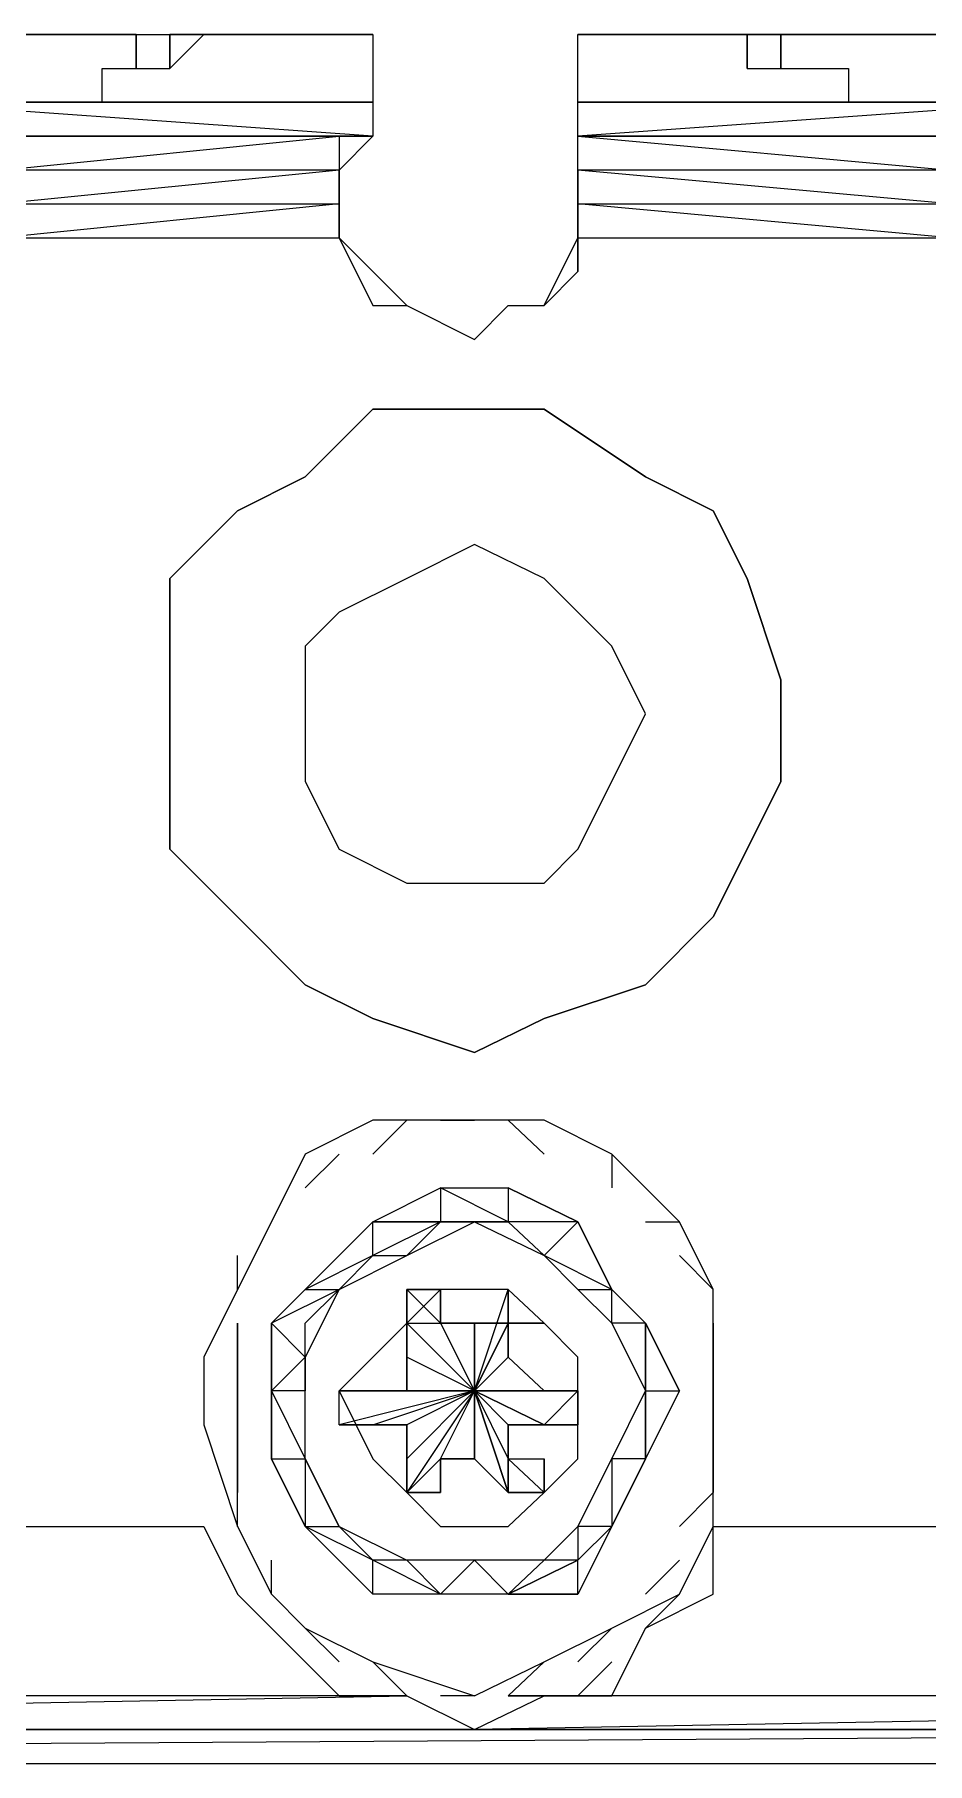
# Model space of a CAD drawing. Extents: x 0 to 75, y 0 to 130.
# Drawn here: x 44.04 to 56.15, y 106.57 to 130 of the extents above; entities that cross this region are included whole.
import ezdxf

# ---------------------------------------------------------------- set-up
doc = ezdxf.new("R2010")
doc.units = 0

# ---------------------------------------------------------------- blocks, each defined once
blk = doc.blocks.new('ezc100-1')
at = {"extrusion": (0, -2e-16, -1)}
for p, q in [((-23709.067, 27764.329), (-23712.279, 27764.329)), ((-23712.279, 27764.329), (-23709.067, 27764.329)), ((-23709.067, 27764.329), (-23708.608, 27764.329)), ((-23709.067, 27763.87), (-23709.067, 27764.329)), ((-23709.067, 27764.329), (-23709.067, 27763.87)), ((-23709.067, 27764.329), (-23709.067, 27763.87)), ((-23709.067, 27763.87), (-23709.067, 27764.329)), ((-23709.067, 27763.87), (-23709.067, 27764.329)), ((-23709.067, 27764.329), (-23709.067, 27763.87)), ((-23709.067, 27764.329), (-23709.067, 27763.87)), ((-23709.067, 27763.87), (-23709.067, 27764.329)), ((-23709.067, 27764.329), (-23708.608, 27764.329)), ((-23708.608, 27763.87), (-23708.149, 27764.329)), ((-23708.608, 27764.329), (-23708.608, 27763.87)), ((-23708.608, 27763.87), (-23708.608, 27764.329)), ((-23705.856, 27764.329), (-23708.608, 27764.329)), ((-23708.608, 27764.329), (-23705.856, 27764.329)), ((-23708.608, 27764.329), (-23708.608, 27763.87)), ((-23708.608, 27763.87), (-23708.608, 27764.329)), ((-23708.608, 27764.329), (-23708.608, 27764.329)), ((-23708.149, 27764.329), (-23705.856, 27764.329)), ((-23705.856, 27764.329), (-23705.856, 27763.411)), ((-23705.856, 27764.329), (-23705.856, 27763.411)), ((-23703.076, 27763.411), (-23703.076, 27764.329)), ((-23703.076, 27763.411), (-23703.076, 27764.329)), ((-23703.076, 27764.329), (-23700.782, 27764.329)), ((-23700.782, 27764.329), (-23703.076, 27764.329)), ((-23703.076, 27764.329), (-23700.782, 27764.329)), ((-23700.782, 27764.329), (-23700.782, 27763.87)), ((-23700.782, 27763.87), (-23700.782, 27764.329)), ((-23700.782, 27764.329), (-23700.323, 27764.329)), ((-23700.323, 27764.329), (-23700.782, 27764.329)), ((-23700.782, 27764.329), (-23700.782, 27763.87)), ((-23692.524, 27764.329), (-23700.323, 27764.329)), ((-23700.323, 27764.329), (-23692.524, 27764.329)), ((-23700.323, 27764.329), (-23700.323, 27763.87)), ((-23700.323, 27763.87), (-23700.323, 27764.329)), ((-23700.323, 27763.87), (-23700.323, 27764.329)), ((-23700.323, 27763.87), (-23700.323, 27764.329)), ((-23700.323, 27764.329), (-23700.323, 27763.87)), ((-23700.323, 27763.87), (-23700.323, 27764.329)), ((-23700.323, 27764.329), (-23700.323, 27763.87)), ((-23709.526, 27763.411), (-23709.526, 27763.87)), ((-23709.526, 27763.87), (-23709.067, 27763.87)), ((-23709.067, 27763.87), (-23708.608, 27763.87)), ((-23700.782, 27763.87), (-23700.323, 27763.87)), ((-23700.323, 27763.87), (-23699.864, 27763.87)), ((-23699.864, 27763.87), (-23699.405, 27763.87)), ((-23699.405, 27763.87), (-23699.405, 27763.411)), ((-23712.279, 27763.411), (-23705.856, 27763.411)), ((-23705.856, 27762.952), (-23712.279, 27763.411)), ((-23705.856, 27763.411), (-23712.279, 27763.411)), ((-23712.279, 27763.411), (-23705.856, 27763.411)), ((-23705.856, 27763.411), (-23712.279, 27763.411)), ((-23705.856, 27763.411), (-23712.279, 27763.411)), ((-23712.279, 27763.411), (-23709.985, 27763.411)), ((-23709.985, 27763.411), (-23709.526, 27763.411)), ((-23705.856, 27763.411), (-23705.856, 27762.952)), ((-23705.856, 27763.411), (-23705.856, 27762.952)), ((-23703.076, 27762.952), (-23703.076, 27763.411)), ((-23703.076, 27763.411), (-23696.653, 27763.411)), ((-23696.653, 27763.411), (-23703.076, 27762.952)), ((-23703.076, 27762.952), (-23703.076, 27763.411)), ((-23703.076, 27763.411), (-23696.653, 27763.411)), ((-23696.653, 27763.411), (-23703.076, 27763.411)), ((-23703.076, 27763.411), (-23696.653, 27763.411)), ((-23696.653, 27763.411), (-23703.076, 27763.411)), ((-23703.076, 27763.411), (-23703.076, 27763.411)), ((-23699.405, 27763.411), (-23698.947, 27763.411)), ((-23698.947, 27763.411), (-23696.653, 27763.411)), ((-23705.856, 27762.952), (-23712.279, 27762.952)), ((-23711.82, 27762.952), (-23705.856, 27762.952)), ((-23711.82, 27762.952), (-23705.856, 27762.952)), ((-23706.314, 27762.952), (-23711.361, 27762.952)), ((-23711.361, 27762.952), (-23706.314, 27762.952)), ((-23705.856, 27762.952), (-23711.361, 27762.952)), ((-23710.902, 27762.493), (-23706.314, 27762.952)), ((-23705.856, 27762.952), (-23706.314, 27762.952)), ((-23706.314, 27762.952), (-23706.314, 27762.493)), ((-23706.314, 27762.952), (-23706.314, 27762.493)), ((-23705.856, 27762.952), (-23706.314, 27762.952)), ((-23705.856, 27762.952), (-23706.314, 27762.493)), ((-23705.856, 27762.952), (-23705.856, 27762.952)), ((-23703.076, 27762.493), (-23703.076, 27762.952)), ((-23698.029, 27762.952), (-23703.076, 27762.952)), ((-23703.076, 27762.952), (-23698.029, 27762.493)), ((-23703.076, 27762.952), (-23697.57, 27762.952)), ((-23697.57, 27762.952), (-23703.076, 27762.952)), ((-23697.57, 27762.952), (-23703.076, 27762.952)), ((-23703.076, 27762.952), (-23697.111, 27762.952)), ((-23703.076, 27762.493), (-23703.076, 27762.952)), ((-23703.076, 27762.493), (-23703.076, 27762.952)), ((-23706.314, 27762.493), (-23710.902, 27762.035)), ((-23706.314, 27762.493), (-23710.902, 27762.493)), ((-23706.314, 27762.493), (-23706.314, 27762.035)), ((-23706.314, 27762.035), (-23706.314, 27762.493)), ((-23706.314, 27762.493), (-23706.314, 27761.576)), ((-23706.314, 27762.493), (-23706.314, 27761.576)), ((-23703.076, 27761.576), (-23703.076, 27762.493)), ((-23698.029, 27762.493), (-23703.076, 27762.493)), ((-23703.076, 27762.493), (-23703.076, 27762.035)), ((-23698.029, 27762.035), (-23703.076, 27762.493)), ((-23703.076, 27762.035), (-23703.076, 27762.493)), ((-23703.076, 27762.035), (-23703.076, 27762.493)), ((-23703.076, 27762.493), (-23703.076, 27762.035)), ((-23703.076, 27761.576), (-23703.076, 27762.493)), ((-23706.314, 27762.035), (-23710.902, 27761.576)), ((-23710.902, 27762.035), (-23706.314, 27762.035)), ((-23706.314, 27761.576), (-23706.314, 27762.035)), ((-23706.314, 27761.576), (-23706.314, 27762.035)), ((-23706.314, 27762.035), (-23706.314, 27761.576)), ((-23703.076, 27761.576), (-23703.076, 27762.035)), ((-23703.076, 27762.035), (-23698.029, 27762.035)), ((-23698.029, 27761.576), (-23703.076, 27762.035)), ((-23703.076, 27762.035), (-23703.076, 27762.035)), ((-23703.076, 27761.576), (-23703.076, 27762.035)), ((-23703.076, 27762.035), (-23703.076, 27761.576)), ((-23710.902, 27761.576), (-23706.314, 27761.576)), ((-23706.314, 27761.576), (-23705.856, 27761.117)), ((-23706.314, 27761.576), (-23705.856, 27760.658)), ((-23706.314, 27761.576), (-23705.856, 27761.117)), ((-23703.535, 27760.658), (-23703.076, 27761.576)), ((-23703.076, 27761.117), (-23703.076, 27761.576)), ((-23703.076, 27761.576), (-23703.076, 27761.117)), ((-23703.076, 27761.576), (-23698.029, 27761.576)), ((-23705.856, 27761.117), (-23705.397, 27760.658)), ((-23705.856, 27761.117), (-23705.397, 27760.658)), ((-23703.535, 27760.658), (-23703.076, 27761.117)), ((-23703.076, 27761.117), (-23703.535, 27760.658)), ((-23705.856, 27760.658), (-23705.397, 27760.658)), ((-23705.397, 27760.658), (-23704.479, 27760.199)), ((-23705.397, 27760.658), (-23704.479, 27760.199)), ((-23705.397, 27760.658), (-23704.479, 27760.199)), ((-23705.397, 27760.658), (-23704.479, 27760.199)), ((-23704.479, 27760.199), (-23704.02, 27760.658)), ((-23704.479, 27760.199), (-23704.02, 27760.658)), ((-23704.02, 27760.658), (-23704.479, 27760.199)), ((-23704.479, 27760.199), (-23704.02, 27760.658)), ((-23704.02, 27760.658), (-23703.535, 27760.658)), ((-23706.773, 27758.337), (-23705.856, 27759.255)), ((-23705.856, 27759.255), (-23706.773, 27758.337)), ((-23705.856, 27759.255), (-23704.479, 27759.255)), ((-23704.479, 27759.255), (-23705.856, 27759.255)), ((-23704.479, 27759.255), (-23703.535, 27759.255)), ((-23703.535, 27759.255), (-23704.479, 27759.255)), ((-23703.535, 27759.255), (-23702.158, 27758.337)), ((-23702.158, 27758.337), (-23703.535, 27759.255)), ((-23707.691, 27757.878), (-23706.773, 27758.337)), ((-23706.773, 27758.337), (-23707.691, 27757.878)), ((-23702.158, 27758.337), (-23701.241, 27757.878)), ((-23701.241, 27757.878), (-23702.158, 27758.337)), ((-23708.608, 27756.961), (-23707.691, 27757.878)), ((-23707.691, 27757.878), (-23708.608, 27756.961)), ((-23701.241, 27757.878), (-23700.782, 27756.961)), ((-23700.782, 27756.961), (-23701.241, 27757.878)), ((-23704.479, 27757.42), (-23705.397, 27756.961)), ((-23704.479, 27757.42), (-23705.397, 27756.961)), ((-23703.535, 27756.961), (-23704.479, 27757.42)), ((-23703.535, 27756.961), (-23704.479, 27757.42)), ((-23708.608, 27755.585), (-23708.608, 27756.961)), ((-23708.608, 27756.961), (-23708.608, 27755.585)), ((-23705.397, 27756.961), (-23706.314, 27756.502)), ((-23705.397, 27756.961), (-23706.314, 27756.502)), ((-23703.076, 27756.502), (-23703.535, 27756.961)), ((-23703.076, 27756.502), (-23703.535, 27756.961)), ((-23700.782, 27756.961), (-23700.323, 27755.585)), ((-23700.323, 27755.585), (-23700.782, 27756.961)), ((-23706.314, 27756.502), (-23706.773, 27756.043)), ((-23706.314, 27756.502), (-23706.773, 27756.043)), ((-23702.617, 27756.043), (-23703.076, 27756.502)), ((-23702.617, 27756.043), (-23703.076, 27756.502)), ((-23706.773, 27756.043), (-23706.773, 27755.126)), ((-23706.773, 27756.043), (-23706.773, 27755.126)), ((-23702.158, 27755.126), (-23702.617, 27756.043)), ((-23702.158, 27755.126), (-23702.617, 27756.043)), ((-23708.608, 27754.208), (-23708.608, 27755.585)), ((-23708.608, 27755.585), (-23708.608, 27754.208)), ((-23700.323, 27754.208), (-23700.323, 27755.585)), ((-23700.323, 27755.585), (-23700.323, 27754.208)), ((-23700.323, 27754.208), (-23700.323, 27755.585)), ((-23706.773, 27755.126), (-23706.773, 27754.208)), ((-23706.773, 27755.126), (-23706.773, 27754.208)), ((-23702.617, 27754.208), (-23702.158, 27755.126)), ((-23702.617, 27754.208), (-23702.158, 27755.126)), ((-23708.608, 27753.291), (-23708.608, 27754.208)), ((-23708.608, 27754.208), (-23708.608, 27753.291)), ((-23706.773, 27754.208), (-23706.314, 27753.291)), ((-23706.773, 27754.208), (-23706.314, 27753.291)), ((-23703.076, 27753.291), (-23702.617, 27754.208)), ((-23703.076, 27753.291), (-23702.617, 27754.208)), ((-23700.323, 27754.208), (-23700.782, 27753.291)), ((-23700.782, 27753.291), (-23700.323, 27754.208)), ((-23707.691, 27752.373), (-23708.608, 27753.291)), ((-23708.608, 27753.291), (-23707.691, 27752.373)), ((-23706.314, 27753.291), (-23705.397, 27752.832)), ((-23706.314, 27753.291), (-23705.397, 27752.832)), ((-23703.535, 27752.832), (-23703.076, 27753.291)), ((-23703.535, 27752.832), (-23703.076, 27753.291)), ((-23700.782, 27753.291), (-23701.241, 27752.373)), ((-23701.241, 27752.373), (-23700.782, 27753.291)), ((-23705.397, 27752.832), (-23704.479, 27752.832)), ((-23705.397, 27752.832), (-23704.479, 27752.832)), ((-23704.479, 27752.832), (-23703.535, 27752.832)), ((-23704.479, 27752.832), (-23703.535, 27752.832)), ((-23706.773, 27751.455), (-23707.691, 27752.373)), ((-23707.691, 27752.373), (-23706.773, 27751.455)), ((-23701.241, 27752.373), (-23702.158, 27751.455)), ((-23702.158, 27751.455), (-23701.241, 27752.373)), ((-23705.856, 27750.997), (-23706.773, 27751.455)), ((-23706.773, 27751.455), (-23705.856, 27750.997)), ((-23702.158, 27751.455), (-23703.535, 27750.997)), ((-23703.535, 27750.997), (-23702.158, 27751.455)), ((-23704.479, 27750.538), (-23705.856, 27750.997)), ((-23705.856, 27750.997), (-23704.479, 27750.538)), ((-23703.535, 27750.997), (-23704.479, 27750.538)), ((-23704.479, 27750.538), (-23703.535, 27750.997)), ((-23705.856, 27749.62), (-23706.773, 27749.161)), ((-23705.856, 27749.161), (-23705.397, 27749.62)), ((-23704.479, 27749.62), (-23705.856, 27749.62)), ((-23704.938, 27749.62), (-23704.479, 27749.62)), ((-23703.535, 27749.62), (-23704.479, 27749.62)), ((-23704.02, 27749.62), (-23703.535, 27749.161)), ((-23702.617, 27749.161), (-23703.535, 27749.62)), ((-23706.773, 27749.161), (-23707.232, 27748.244)), ((-23706.773, 27748.703), (-23706.314, 27749.161)), ((-23702.617, 27749.161), (-23702.617, 27748.703)), ((-23701.699, 27748.244), (-23702.617, 27749.161)), ((-23705.856, 27748.244), (-23704.938, 27748.703)), ((-23705.856, 27748.244), (-23704.938, 27748.703)), ((-23704.938, 27748.703), (-23704.02, 27748.703)), ((-23704.938, 27748.703), (-23704.02, 27748.703)), ((-23704.02, 27748.244), (-23704.938, 27748.703)), ((-23704.938, 27748.703), (-23704.938, 27748.244)), ((-23704.02, 27748.703), (-23703.076, 27748.244)), ((-23703.076, 27748.244), (-23704.02, 27748.703)), ((-23704.02, 27748.703), (-23704.02, 27748.244)), ((-23707.232, 27748.244), (-23707.691, 27747.326)), ((-23706.773, 27747.326), (-23705.856, 27748.244)), ((-23705.856, 27748.244), (-23706.773, 27747.326)), ((-23706.773, 27747.326), (-23705.856, 27748.244)), ((-23705.856, 27747.785), (-23705.856, 27748.244)), ((-23705.856, 27748.244), (-23704.938, 27748.244)), ((-23704.938, 27748.244), (-23705.856, 27747.785)), ((-23704.938, 27748.244), (-23705.856, 27748.244)), ((-23705.397, 27747.785), (-23704.938, 27748.244)), ((-23705.397, 27747.785), (-23704.479, 27748.244)), ((-23704.938, 27748.244), (-23704.02, 27748.244)), ((-23704.479, 27748.244), (-23704.938, 27748.244)), ((-23704.938, 27748.244), (-23704.02, 27748.244)), ((-23704.02, 27748.244), (-23704.479, 27748.244)), ((-23704.479, 27748.244), (-23703.535, 27747.785)), ((-23704.02, 27748.244), (-23704.02, 27748.244)), ((-23703.076, 27748.244), (-23704.02, 27748.244)), ((-23704.02, 27748.244), (-23703.535, 27747.785)), ((-23703.535, 27747.785), (-23703.076, 27748.244)), ((-23703.076, 27748.244), (-23702.617, 27747.326)), ((-23703.076, 27748.244), (-23702.617, 27747.326)), ((-23702.617, 27747.326), (-23703.076, 27748.244)), ((-23702.158, 27748.244), (-23701.699, 27748.244)), ((-23701.241, 27747.326), (-23701.699, 27748.244)), ((-23707.691, 27747.326), (-23707.691, 27747.785)), ((-23705.856, 27747.785), (-23706.773, 27747.326)), ((-23706.314, 27747.326), (-23705.856, 27747.785)), ((-23706.314, 27747.326), (-23705.856, 27747.785)), ((-23706.314, 27747.326), (-23705.397, 27747.785)), ((-23705.856, 27747.785), (-23705.397, 27747.785)), ((-23702.617, 27747.326), (-23703.535, 27747.785)), ((-23703.535, 27747.785), (-23703.076, 27747.326)), ((-23703.535, 27747.785), (-23703.076, 27747.326)), ((-23701.699, 27747.785), (-23701.241, 27747.326)), ((-23701.241, 27747.326), (-23701.699, 27747.785)), ((-23707.691, 27747.326), (-23708.149, 27746.409)), ((-23707.232, 27746.867), (-23706.773, 27747.326)), ((-23706.773, 27747.326), (-23707.232, 27746.867)), ((-23707.232, 27746.867), (-23706.773, 27747.326)), ((-23706.314, 27747.326), (-23707.232, 27746.867)), ((-23706.314, 27747.326), (-23706.773, 27746.409)), ((-23706.773, 27746.867), (-23706.314, 27747.326)), ((-23706.773, 27747.326), (-23706.314, 27747.326)), ((-23706.773, 27746.867), (-23706.314, 27747.326)), ((-23705.397, 27746.867), (-23705.397, 27747.326)), ((-23705.397, 27747.326), (-23704.938, 27747.326)), ((-23704.938, 27746.867), (-23705.397, 27747.326)), ((-23705.397, 27747.326), (-23704.938, 27747.326)), ((-23704.938, 27747.326), (-23705.397, 27747.326)), ((-23705.397, 27747.326), (-23705.397, 27746.867)), ((-23704.938, 27747.326), (-23705.397, 27746.867)), ((-23704.938, 27747.326), (-23705.397, 27746.867)), ((-23704.938, 27747.326), (-23704.938, 27746.867)), ((-23704.938, 27746.867), (-23704.938, 27747.326)), ((-23704.02, 27747.326), (-23704.938, 27747.326)), ((-23704.02, 27747.326), (-23704.938, 27747.326)), ((-23704.479, 27745.95), (-23704.02, 27747.326)), ((-23704.02, 27746.867), (-23704.02, 27747.326)), ((-23704.02, 27747.326), (-23703.535, 27746.867)), ((-23704.02, 27747.326), (-23704.02, 27746.867)), ((-23704.02, 27746.867), (-23704.02, 27747.326)), ((-23704.02, 27747.326), (-23704.02, 27746.867)), ((-23704.02, 27746.867), (-23704.02, 27747.326)), ((-23704.02, 27747.326), (-23704.02, 27746.409)), ((-23703.535, 27746.867), (-23704.02, 27747.326)), ((-23704.02, 27747.326), (-23704.02, 27746.867)), ((-23703.535, 27746.867), (-23704.02, 27747.326)), ((-23703.535, 27746.867), (-23704.02, 27747.326)), ((-23703.076, 27747.326), (-23702.617, 27747.326)), ((-23703.076, 27747.326), (-23702.617, 27746.867)), ((-23702.617, 27747.326), (-23702.158, 27746.867)), ((-23702.158, 27746.867), (-23702.617, 27747.326)), ((-23702.617, 27747.326), (-23702.158, 27746.867)), ((-23702.617, 27746.867), (-23702.617, 27747.326)), ((-23702.617, 27747.326), (-23702.158, 27746.867)), ((-23701.241, 27746.409), (-23701.241, 27747.326)), ((-23707.691, 27744.574), (-23707.691, 27746.867)), ((-23707.691, 27746.867), (-23707.691, 27744.574)), ((-23707.232, 27746.867), (-23707.232, 27745.95)), ((-23707.232, 27745.95), (-23707.232, 27746.867)), ((-23707.232, 27745.95), (-23707.232, 27746.867)), ((-23707.232, 27746.867), (-23706.773, 27746.409)), ((-23706.773, 27746.409), (-23706.773, 27746.867)), ((-23706.773, 27745.95), (-23706.773, 27746.867)), ((-23705.397, 27746.867), (-23705.856, 27746.409)), ((-23705.397, 27746.867), (-23705.856, 27746.409)), ((-23705.397, 27746.409), (-23705.397, 27746.867)), ((-23705.397, 27746.867), (-23704.938, 27746.867)), ((-23705.397, 27746.867), (-23704.938, 27746.867)), ((-23705.397, 27746.867), (-23704.479, 27745.95)), ((-23705.397, 27746.409), (-23705.397, 27746.867)), ((-23705.397, 27746.867), (-23705.397, 27746.409)), ((-23705.397, 27746.867), (-23704.938, 27746.867)), ((-23704.938, 27746.867), (-23704.479, 27746.867)), ((-23704.938, 27746.867), (-23704.479, 27745.95)), ((-23704.479, 27746.867), (-23704.938, 27746.867)), ((-23704.938, 27746.867), (-23704.479, 27746.867)), ((-23704.479, 27746.867), (-23704.02, 27746.867)), ((-23704.02, 27746.867), (-23704.479, 27745.95)), ((-23704.479, 27745.95), (-23704.02, 27746.867)), ((-23704.02, 27746.867), (-23704.479, 27745.95)), ((-23704.479, 27745.95), (-23704.479, 27746.867)), ((-23704.479, 27746.867), (-23704.479, 27745.95)), ((-23704.479, 27745.95), (-23704.479, 27746.867)), ((-23704.479, 27746.867), (-23704.02, 27746.867)), ((-23704.02, 27746.867), (-23704.479, 27746.867)), ((-23703.535, 27746.867), (-23704.02, 27746.867)), ((-23704.02, 27746.867), (-23704.02, 27746.409)), ((-23704.02, 27746.867), (-23704.02, 27746.867)), ((-23703.535, 27746.867), (-23704.02, 27746.867)), ((-23704.02, 27746.867), (-23703.535, 27746.867)), ((-23704.02, 27746.867), (-23703.535, 27746.867)), ((-23704.02, 27746.867), (-23703.535, 27746.867)), ((-23704.02, 27746.867), (-23704.02, 27746.409)), ((-23704.02, 27746.409), (-23704.02, 27746.867)), ((-23703.535, 27746.867), (-23703.535, 27746.867)), ((-23703.076, 27746.409), (-23703.535, 27746.867)), ((-23703.076, 27746.409), (-23703.535, 27746.867)), ((-23702.158, 27746.867), (-23702.617, 27746.867)), ((-23702.617, 27746.867), (-23702.158, 27745.95)), ((-23702.158, 27746.867), (-23701.699, 27745.95)), ((-23702.158, 27745.95), (-23702.158, 27746.867)), ((-23702.158, 27745.95), (-23702.158, 27746.867)), ((-23702.158, 27746.867), (-23702.158, 27745.95)), ((-23702.158, 27746.867), (-23701.699, 27745.95)), ((-23701.699, 27745.95), (-23702.158, 27746.867)), ((-23701.241, 27746.867), (-23701.241, 27744.574)), ((-23701.241, 27744.574), (-23701.241, 27746.867)), ((-23701.241, 27746.867), (-23701.241, 27744.574)), ((-23708.149, 27746.409), (-23708.149, 27745.491)), ((-23708.149, 27746.409), (-23708.149, 27745.491)), ((-23707.232, 27745.95), (-23706.773, 27746.409)), ((-23706.773, 27746.409), (-23706.773, 27745.95)), ((-23705.856, 27746.409), (-23706.314, 27745.95)), ((-23705.856, 27746.409), (-23706.314, 27745.95)), ((-23705.397, 27745.95), (-23705.397, 27746.409)), ((-23705.397, 27746.409), (-23705.397, 27745.95)), ((-23704.479, 27745.95), (-23705.397, 27746.409)), ((-23705.397, 27746.409), (-23705.397, 27745.95)), ((-23704.479, 27745.95), (-23704.02, 27746.409)), ((-23704.02, 27746.409), (-23704.479, 27745.95)), ((-23704.02, 27746.409), (-23704.479, 27745.95)), ((-23704.02, 27746.409), (-23703.535, 27745.95)), ((-23703.535, 27745.95), (-23704.02, 27746.409)), ((-23704.02, 27746.409), (-23703.535, 27745.95)), ((-23703.076, 27745.95), (-23703.076, 27746.409)), ((-23703.076, 27745.95), (-23703.076, 27746.409)), ((-23701.241, 27745.491), (-23701.241, 27746.409)), ((-23701.241, 27746.409), (-23701.241, 27745.491)), ((-23701.241, 27745.491), (-23701.241, 27746.409)), ((-23707.232, 27745.032), (-23707.232, 27745.95)), ((-23706.773, 27745.95), (-23707.232, 27745.95)), ((-23707.232, 27745.95), (-23706.773, 27745.032)), ((-23706.773, 27745.95), (-23707.232, 27745.95)), ((-23707.232, 27745.95), (-23707.232, 27745.032)), ((-23707.232, 27745.032), (-23707.232, 27745.95)), ((-23706.773, 27745.032), (-23706.773, 27745.95)), ((-23706.773, 27745.032), (-23706.773, 27745.95)), ((-23706.314, 27745.491), (-23706.314, 27745.95)), ((-23706.314, 27745.95), (-23705.856, 27745.95)), ((-23706.314, 27745.95), (-23705.856, 27745.95)), ((-23705.856, 27745.95), (-23706.314, 27745.95)), ((-23706.314, 27745.95), (-23706.314, 27745.95)), ((-23704.479, 27745.95), (-23706.314, 27745.95)), ((-23706.314, 27745.95), (-23705.397, 27745.95)), ((-23704.479, 27745.95), (-23706.314, 27745.491)), ((-23706.314, 27745.95), (-23705.856, 27745.032)), ((-23706.314, 27745.95), (-23705.856, 27745.032)), ((-23705.856, 27745.95), (-23705.397, 27745.95)), ((-23705.397, 27745.95), (-23705.856, 27745.95)), ((-23705.856, 27745.95), (-23705.397, 27745.95)), ((-23705.856, 27745.491), (-23704.479, 27745.95)), ((-23705.397, 27745.032), (-23704.479, 27745.95)), ((-23704.479, 27745.95), (-23705.397, 27745.032)), ((-23705.397, 27745.032), (-23704.479, 27745.95)), ((-23704.479, 27745.95), (-23705.397, 27745.491)), ((-23704.479, 27745.95), (-23705.397, 27744.574)), ((-23705.397, 27745.95), (-23704.479, 27745.95)), ((-23705.397, 27745.95), (-23705.397, 27745.95)), ((-23705.397, 27745.95), (-23704.479, 27745.95)), ((-23704.938, 27745.032), (-23704.479, 27745.95)), ((-23704.938, 27745.032), (-23704.479, 27745.95)), ((-23704.479, 27745.95), (-23704.479, 27745.032)), ((-23704.479, 27745.032), (-23704.479, 27745.95)), ((-23704.02, 27744.574), (-23704.479, 27745.95)), ((-23704.479, 27745.95), (-23704.02, 27744.574)), ((-23704.479, 27745.95), (-23703.535, 27745.491)), ((-23703.535, 27745.491), (-23704.479, 27745.95)), ((-23703.535, 27745.95), (-23704.479, 27745.95)), ((-23704.479, 27745.95), (-23703.076, 27745.95)), ((-23703.535, 27745.491), (-23704.479, 27745.95)), ((-23704.479, 27745.95), (-23704.479, 27745.95)), ((-23703.535, 27745.95), (-23704.479, 27745.95)), ((-23704.479, 27745.95), (-23703.535, 27745.95)), ((-23704.479, 27745.95), (-23704.02, 27744.574)), ((-23704.02, 27744.574), (-23704.479, 27745.95)), ((-23704.479, 27745.95), (-23704.02, 27745.032)), ((-23704.02, 27745.491), (-23704.479, 27745.95)), ((-23704.479, 27745.95), (-23704.02, 27745.032)), ((-23703.535, 27745.95), (-23703.076, 27745.95)), ((-23703.076, 27745.95), (-23703.535, 27745.95)), ((-23703.535, 27745.95), (-23703.076, 27745.95)), ((-23703.076, 27745.95), (-23703.535, 27745.95)), ((-23703.076, 27745.95), (-23703.535, 27745.491)), ((-23703.535, 27745.95), (-23703.535, 27745.95)), ((-23703.076, 27745.95), (-23703.076, 27745.491)), ((-23703.076, 27745.032), (-23703.076, 27745.95)), ((-23703.076, 27745.032), (-23703.076, 27745.95)), ((-23702.617, 27745.032), (-23702.158, 27745.95)), ((-23702.158, 27745.95), (-23701.699, 27745.95)), ((-23702.158, 27745.95), (-23702.158, 27745.032)), ((-23702.158, 27745.032), (-23702.158, 27745.95)), ((-23702.158, 27745.95), (-23701.699, 27745.95)), ((-23702.158, 27745.032), (-23701.699, 27745.95)), ((-23701.699, 27745.95), (-23702.158, 27745.032)), ((-23701.699, 27745.95), (-23702.158, 27745.032)), ((-23708.149, 27745.491), (-23707.691, 27744.115)), ((-23705.856, 27745.491), (-23706.314, 27745.491)), ((-23706.314, 27745.491), (-23705.856, 27745.491)), ((-23705.397, 27745.491), (-23705.856, 27745.491)), ((-23705.397, 27745.491), (-23705.856, 27745.491)), ((-23705.856, 27745.491), (-23705.397, 27745.491)), ((-23705.397, 27745.032), (-23705.397, 27745.491)), ((-23705.397, 27745.032), (-23705.397, 27745.491)), ((-23705.397, 27745.491), (-23705.397, 27745.032)), ((-23703.535, 27745.491), (-23704.02, 27745.491)), ((-23704.02, 27745.491), (-23704.02, 27745.032)), ((-23704.02, 27745.032), (-23704.02, 27745.491)), ((-23704.02, 27745.032), (-23704.02, 27745.491)), ((-23703.535, 27745.491), (-23704.02, 27745.491)), ((-23704.02, 27745.491), (-23703.535, 27745.491)), ((-23703.535, 27745.491), (-23703.076, 27745.491)), ((-23703.076, 27745.491), (-23703.535, 27745.491)), ((-23703.076, 27745.491), (-23703.535, 27745.491)), ((-23703.535, 27745.491), (-23703.076, 27745.491)), ((-23701.241, 27744.115), (-23701.241, 27745.491)), ((-23706.773, 27744.115), (-23707.232, 27745.032)), ((-23707.232, 27745.032), (-23706.773, 27745.032)), ((-23707.232, 27745.032), (-23706.773, 27744.115)), ((-23706.773, 27744.115), (-23707.232, 27745.032)), ((-23706.773, 27745.032), (-23706.314, 27744.115)), ((-23706.314, 27744.115), (-23706.773, 27745.032)), ((-23706.773, 27745.032), (-23706.773, 27744.115)), ((-23705.856, 27745.032), (-23705.397, 27744.574)), ((-23705.856, 27745.032), (-23705.397, 27744.574)), ((-23705.397, 27745.032), (-23705.397, 27744.574)), ((-23705.397, 27744.574), (-23705.397, 27745.032)), ((-23705.397, 27744.574), (-23705.397, 27745.032)), ((-23705.397, 27744.574), (-23704.938, 27745.032)), ((-23705.397, 27744.574), (-23705.397, 27745.032)), ((-23705.397, 27744.574), (-23705.397, 27745.032)), ((-23705.397, 27745.032), (-23705.397, 27744.574)), ((-23704.479, 27745.032), (-23704.938, 27745.032)), ((-23704.938, 27745.032), (-23704.938, 27744.574)), ((-23704.938, 27744.574), (-23704.938, 27745.032)), ((-23704.938, 27744.574), (-23704.938, 27745.032)), ((-23704.479, 27745.032), (-23704.938, 27745.032)), ((-23704.938, 27745.032), (-23704.479, 27745.032)), ((-23704.02, 27744.574), (-23704.479, 27745.032)), ((-23704.02, 27744.574), (-23704.479, 27745.032)), ((-23704.479, 27745.032), (-23704.02, 27744.574)), ((-23704.02, 27744.574), (-23704.02, 27745.032)), ((-23704.02, 27745.032), (-23704.02, 27744.574)), ((-23704.02, 27745.032), (-23703.535, 27744.574)), ((-23704.02, 27745.032), (-23704.02, 27744.574)), ((-23703.535, 27744.574), (-23704.02, 27745.032)), ((-23704.02, 27745.032), (-23703.535, 27745.032)), ((-23703.535, 27744.574), (-23704.02, 27745.032)), ((-23704.02, 27745.032), (-23703.535, 27745.032)), ((-23703.535, 27744.574), (-23703.535, 27745.032)), ((-23703.535, 27745.032), (-23703.535, 27744.574)), ((-23703.535, 27745.032), (-23703.535, 27744.574)), ((-23703.535, 27744.574), (-23703.076, 27745.032)), ((-23703.535, 27744.574), (-23703.076, 27745.032)), ((-23703.076, 27744.115), (-23702.617, 27745.032)), ((-23702.617, 27744.115), (-23702.158, 27745.032)), ((-23702.158, 27745.032), (-23702.617, 27745.032)), ((-23702.617, 27745.032), (-23702.617, 27744.115)), ((-23702.158, 27745.032), (-23702.617, 27744.115)), ((-23707.691, 27744.115), (-23707.691, 27744.574)), ((-23705.397, 27744.574), (-23704.938, 27744.574)), ((-23704.938, 27744.574), (-23705.397, 27744.574)), ((-23705.397, 27744.574), (-23705.397, 27744.574)), ((-23705.397, 27744.574), (-23704.938, 27744.574)), ((-23704.938, 27744.574), (-23705.397, 27744.574)), ((-23704.938, 27744.574), (-23705.397, 27744.574)), ((-23705.397, 27744.574), (-23704.938, 27744.574)), ((-23705.397, 27744.574), (-23704.938, 27744.115)), ((-23705.397, 27744.574), (-23704.938, 27744.115)), ((-23704.02, 27744.574), (-23704.02, 27744.574)), ((-23704.02, 27744.574), (-23704.02, 27744.574)), ((-23703.535, 27744.574), (-23704.02, 27744.574)), ((-23704.02, 27744.574), (-23703.535, 27744.574)), ((-23704.02, 27744.115), (-23703.535, 27744.574)), ((-23704.02, 27744.115), (-23703.535, 27744.574)), ((-23703.535, 27744.574), (-23703.535, 27744.574)), ((-23701.241, 27744.574), (-23701.699, 27744.115)), ((-23726.042, 27744.115), (-23708.149, 27744.115)), ((-23726.042, 27744.115), (-23708.149, 27744.115)), ((-23708.149, 27744.115), (-23707.691, 27743.197)), ((-23708.149, 27744.115), (-23707.691, 27743.197)), ((-23707.691, 27744.115), (-23707.232, 27743.197)), ((-23705.856, 27743.656), (-23706.773, 27744.115)), ((-23706.773, 27744.115), (-23705.856, 27743.197)), ((-23705.856, 27743.197), (-23706.773, 27744.115)), ((-23706.773, 27744.115), (-23706.314, 27744.115)), ((-23705.856, 27743.197), (-23706.773, 27744.115)), ((-23705.856, 27743.656), (-23706.314, 27744.115)), ((-23706.314, 27744.115), (-23705.397, 27743.656)), ((-23704.938, 27744.115), (-23704.02, 27744.115)), ((-23704.938, 27744.115), (-23704.02, 27744.115)), ((-23703.535, 27743.656), (-23703.076, 27744.115)), ((-23702.617, 27744.115), (-23703.076, 27744.115)), ((-23703.076, 27744.115), (-23703.076, 27743.656)), ((-23703.076, 27743.656), (-23702.617, 27744.115)), ((-23702.617, 27744.115), (-23703.076, 27743.197)), ((-23703.076, 27743.656), (-23702.617, 27744.115)), ((-23702.617, 27744.115), (-23703.076, 27743.197)), ((-23701.699, 27743.197), (-23701.241, 27744.115)), ((-23701.699, 27743.197), (-23701.241, 27744.115)), ((-23701.241, 27744.115), (-23679.677, 27744.115)), ((-23701.241, 27743.197), (-23701.241, 27744.115)), ((-23701.241, 27743.197), (-23701.241, 27744.115)), ((-23701.241, 27744.115), (-23679.677, 27744.115)), ((-23707.232, 27743.197), (-23707.232, 27743.656)), ((-23705.397, 27743.656), (-23705.856, 27743.656)), ((-23705.856, 27743.197), (-23705.856, 27743.656)), ((-23704.938, 27743.197), (-23705.856, 27743.656)), ((-23704.479, 27743.656), (-23705.397, 27743.656)), ((-23705.397, 27743.656), (-23704.938, 27743.197)), ((-23704.938, 27743.197), (-23704.479, 27743.656)), ((-23703.535, 27743.656), (-23704.479, 27743.656)), ((-23704.479, 27743.656), (-23704.02, 27743.197)), ((-23704.02, 27743.197), (-23703.535, 27743.656)), ((-23704.02, 27743.197), (-23703.076, 27743.656)), ((-23703.076, 27743.656), (-23704.02, 27743.197)), ((-23703.076, 27743.656), (-23703.535, 27743.656)), ((-23703.076, 27743.197), (-23703.076, 27743.656)), ((-23701.699, 27743.656), (-23702.158, 27743.197)), ((-23707.691, 27743.197), (-23707.232, 27742.738)), ((-23707.691, 27743.197), (-23707.232, 27742.738)), ((-23707.232, 27743.197), (-23706.773, 27742.738)), ((-23704.938, 27743.197), (-23705.856, 27743.197)), ((-23704.938, 27743.197), (-23705.856, 27743.197)), ((-23704.02, 27743.197), (-23704.938, 27743.197)), ((-23704.02, 27743.197), (-23704.938, 27743.197)), ((-23703.076, 27743.197), (-23704.02, 27743.197)), ((-23704.02, 27743.197), (-23703.076, 27743.197)), ((-23703.076, 27743.197), (-23704.02, 27743.197)), ((-23702.617, 27742.738), (-23701.699, 27743.197)), ((-23702.158, 27742.738), (-23701.699, 27743.197)), ((-23702.158, 27742.738), (-23701.241, 27743.197)), ((-23707.232, 27742.738), (-23706.314, 27741.821)), ((-23706.314, 27742.28), (-23706.773, 27742.738)), ((-23706.773, 27742.738), (-23705.856, 27742.28)), ((-23703.535, 27742.28), (-23702.617, 27742.738)), ((-23702.617, 27742.738), (-23703.076, 27742.28)), ((-23702.617, 27741.821), (-23702.158, 27742.738)), ((-23706.773, 27742.28), (-23706.314, 27741.821)), ((-23705.397, 27741.821), (-23705.856, 27742.28)), ((-23705.856, 27742.28), (-23704.479, 27741.821)), ((-23704.479, 27741.821), (-23703.535, 27742.28)), ((-23703.535, 27742.28), (-23704.02, 27741.821)), ((-23703.076, 27741.821), (-23702.617, 27742.28)), ((-23729.713, 27741.362), (-23705.397, 27741.821)), ((-23705.397, 27741.821), (-23728.795, 27741.821)), ((-23706.314, 27741.821), (-23705.856, 27741.821)), ((-23705.856, 27741.821), (-23705.397, 27741.821)), ((-23705.856, 27741.821), (-23705.397, 27741.821)), ((-23705.397, 27741.821), (-23705.856, 27741.821)), ((-23705.856, 27741.821), (-23705.856, 27741.821)), ((-23705.397, 27741.821), (-23704.479, 27741.362)), ((-23704.479, 27741.821), (-23704.938, 27741.821)), ((-23679.677, 27741.821), (-23704.479, 27741.362)), ((-23704.479, 27741.362), (-23703.535, 27741.821)), ((-23703.076, 27741.821), (-23704.02, 27741.821)), ((-23704.02, 27741.821), (-23703.076, 27741.821)), ((-23703.535, 27741.821), (-23703.076, 27741.821)), ((-23679.677, 27741.821), (-23703.535, 27741.821)), ((-23703.076, 27741.821), (-23702.617, 27741.821)), ((-23703.076, 27741.821), (-23703.076, 27741.821)), ((-23754.487, 27741.362), (-23679.677, 27741.362)), ((-23679.677, 27741.362), (-23754.487, 27740.903)), ((-23754.487, 27741.362), (-23679.677, 27741.362)), ((-23679.677, 27741.362), (-23754.487, 27741.362)), ((-23754.487, 27741.362), (-23704.479, 27741.362)), ((-23704.479, 27741.362), (-23729.713, 27741.362)), ((-23704.938, 27741.362), (-23704.02, 27741.362)), ((-23704.479, 27741.362), (-23679.677, 27741.362)), ((-23754.487, 27740.903), (-23679.677, 27740.903))]:
    blk.add_line(p, q, dxfattribs=at)

msp = doc.modelspace()

# ---------------------------------------------------------------- block references
msp.add_blockref('ezc100-1', (23754.487, -27634.329))

doc.saveas('drawing.dxf')
